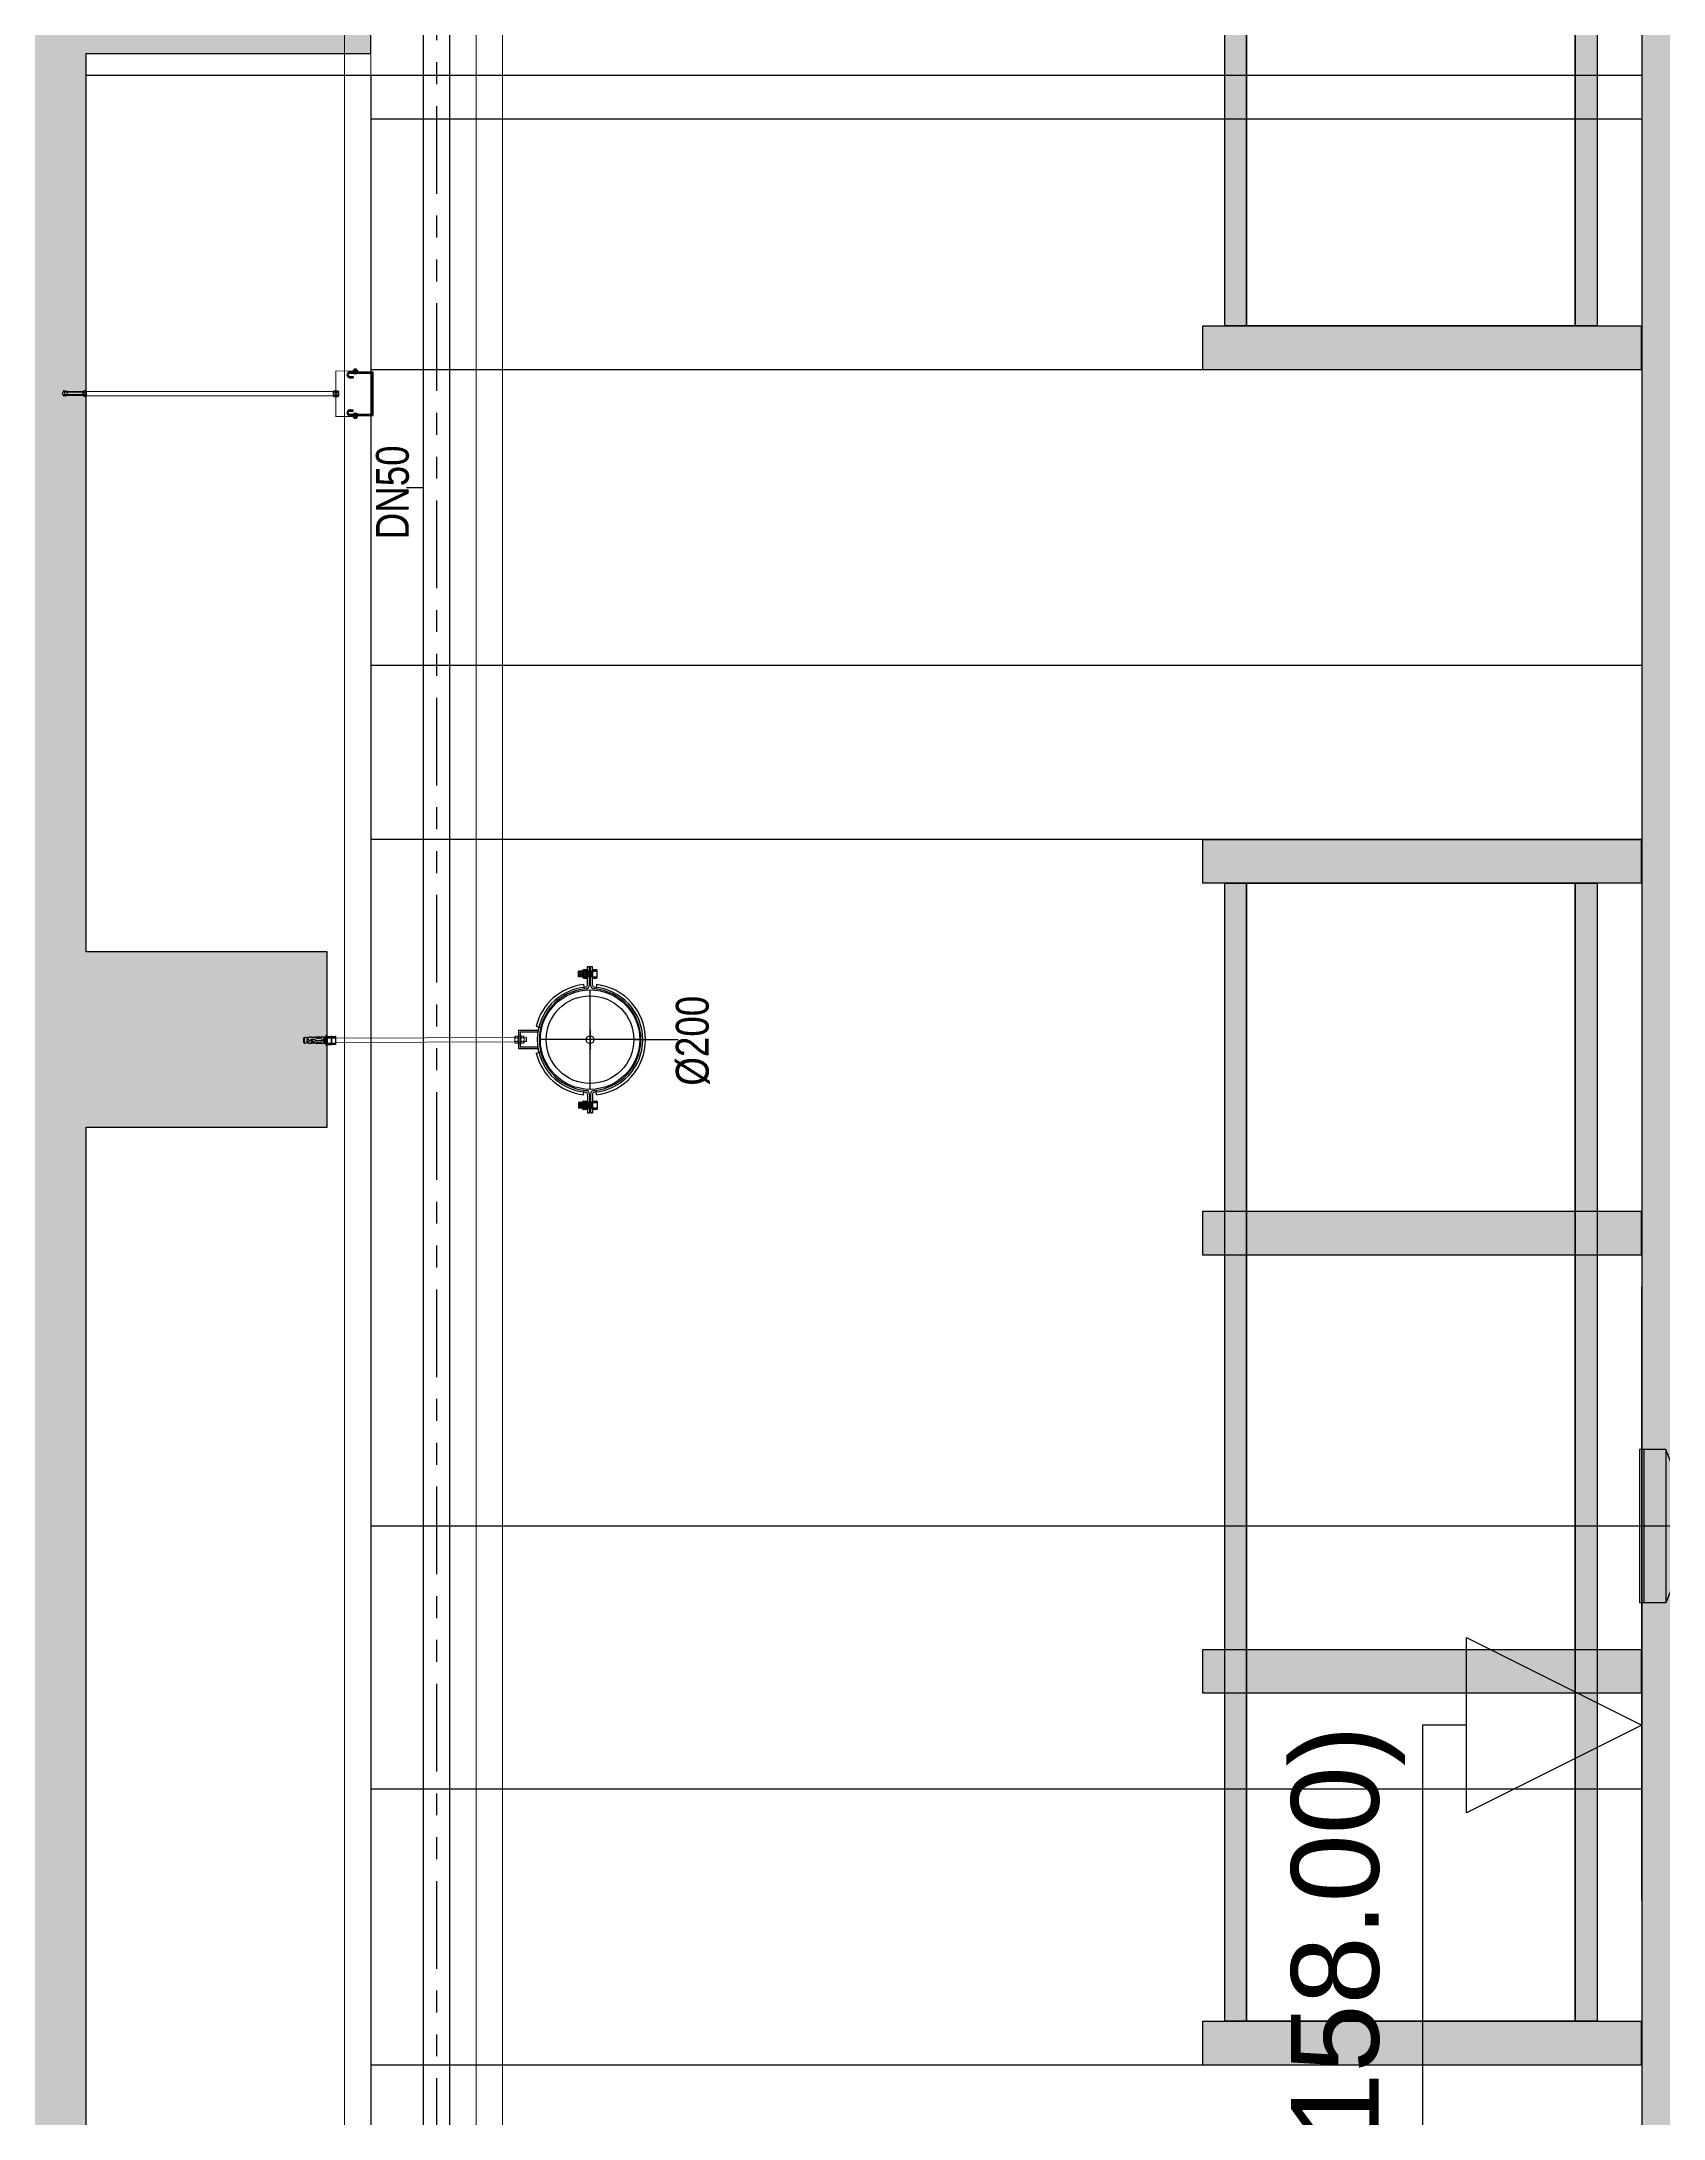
# Model space of a CAD drawing. Header units: millimetres. Extents: x -379292 to 1221486, y 92049 to 447512.
# Drawn here: x -33176 to -29475, y 131857 to 136596 of the extents above; entities that cross this region are included whole.
import ezdxf
from ezdxf.enums import TextEntityAlignment as Align

# ---------------------------------------------------------------- set-up
doc = ezdxf.new("R2010")
doc.units = ezdxf.units.MM
for name, pattern in [('ACISOTGB', [9, 4, -1, 1, -1, 1, -1]), ('CENTER', [2, 1.25, -0.25, 0.25, -0.25]), ('CENTRE', [50.8, 31.75, -6.35, 6.35, -6.35]), ('DASHDOT', [25.4, 12.7, -6.35, 0, -6.35]), ('SOGUKSU1', [72, 60, -6, 0, -6])]:
    doc.linetypes.add(name, pattern=pattern)
for name, color, linetype in [('05_CONCRETE', 6, 'Continuous'), ('05_CONCRETE VIEW', 142, 'Continuous'), ('05_HATCH CONCRETE', 141, 'Continuous'), ('05_SECTION LEVEL', 2, 'Continuous'), ('05_VIEW 2', 2, 'Continuous'), ('1-PISSU-BORUSU', 6, 'PIS'), ('E-CT-TEXT', 7, 'Continuous'), ('INKA', 142, 'Continuous'), ('M_YANGIN_SPR_ CAP', 7, 'Continuous'), ('OZD_TAVA', 50, 'Continuous')]:
    doc.layers.add(name, color=color, linetype=linetype)
for name, color, linetype, lineweight in [('1-MIMARI', 8, 'Continuous', 9), ('1-YANGIN BORUSU-2', 5, 'SOGUKSU1', 30), ('1-YANGIN BORUSU-3', 1, 'SOGUKSU1', 30), ('e_kesit_cizgisi', 7, 'Continuous', 9)]:
    doc.layers.add(name, color=color, linetype=linetype, lineweight=lineweight)
doc.styles.add('cagdas', font='arial.ttf', dxfattribs={"width": 0.8, "height": 20})
doc.styles.add('DOA.ARIAL', font='arial.ttf')
doc.styles.get("Standard").update_dxf_attribs({"font": 'segoeuil.ttf'})
doc.styles.add('YAZI-3', font='arial.ttf', dxfattribs={"height": 3})
doc.linetypes.add('PIS', pattern='A,2.5,-0.09,[")",Standard,S=0.1,R=0,X=0,Y=-0.05],-0.035', length=2.625)
doc.linetypes.add('ZIGZAG', pattern='A,0.0001,-0.2,[131,ltypeshp.shx,S=0.2,R=0,X=-0.2,Y=0],-0.4,[131,ltypeshp.shx,S=0.2,R=180,X=0.2,Y=0],-0.2', length=0.8001)
pattern_1 = [(225, (-8686.666, 32930.851), (6.735192, -6.735192), []), (225, (-8693.402, 32930.851), (6.735192, -6.735192), [4.7625, -2.38125])]

# ---------------------------------------------------------------- blocks, each defined once
blk = doc.blocks.new('202_KorkulukGorDikme')
at = {"ltscale": 25}
h = blk.add_hatch(color=253, dxfattribs=at)
h.dxf.hatch_style = 1
h.paths.add_polyline_path([(-50, 0), (-50, 1000), (50, 1000), (50, 0)])
at = {"color": 0, "linetype": 'ByBlock', "ltscale": 25}
blk.add_lwpolyline([(-50, 0), (-50, 1000), (50, 1000), (50, 0)], close=True, dxfattribs=at)
blk = doc.blocks.new('*U1067')
at = {"ltscale": 25}
h = blk.add_hatch(color=253, dxfattribs=at)
h.dxf.hatch_style = 1
h.paths.add_polyline_path([(100, 950), (3169.1, 950), (3169.1, 900), (100, 900)])
h = blk.add_hatch(color=253, dxfattribs=at)
h.dxf.hatch_style = 1
h.paths.add_polyline_path([(100, 150), (3169.1, 150), (3169.1, 100), (100, 100)])
at = {"color": 0, "linetype": 'ByBlock', "ltscale": 25}
for points in [[(100, 950), (3169.1, 950), (3169.1, 900), (100, 900)], [(100, 150), (3169.1, 150), (3169.1, 100), (100, 100)]]:
    blk.add_lwpolyline(points, close=True, dxfattribs=at)
at = {"color": 0}
blk.add_lwpolyline([(100, 900), (3169.1, 900), (3169.1, 150), (100, 150)], close=True, dxfattribs=at)
at = {"ltscale": 25}
for p in [(50, 0), (1134.5, 0), (2134.5, 0), (3219.1, 0)]:
    blk.add_blockref('202_KorkulukGorDikme', p, dxfattribs=at)
blk = doc.blocks.new('*U1068')
at = {"ltscale": 25}
h = blk.add_hatch(color=253, dxfattribs=at)
h.dxf.hatch_style = 1
h.paths.add_polyline_path([(100, 950), (2696.8, 950), (2696.8, 900), (100, 900)])
h = blk.add_hatch(color=253, dxfattribs=at)
h.dxf.hatch_style = 1
h.paths.add_polyline_path([(100, 150), (2696.8, 150), (2696.8, 100), (100, 100)])
at = {"color": 0, "linetype": 'ByBlock', "ltscale": 25}
for points in [[(100, 950), (2696.8, 950), (2696.8, 900), (100, 900)], [(100, 150), (2696.8, 150), (2696.8, 100), (100, 100)]]:
    blk.add_lwpolyline(points, close=True, dxfattribs=at)
at = {"color": 0}
blk.add_lwpolyline([(100, 900), (2696.8, 900), (2696.8, 150), (100, 150)], close=True, dxfattribs=at)
at = {"ltscale": 25}
for p in [(50, 0), (898.4, 0), (1898.4, 0), (2746.8, 0)]:
    blk.add_blockref('202_KorkulukGorDikme', p, dxfattribs=at)
blk = doc.blocks.new('1KESIT KOT1')
at = {"layer": '05_SECTION LEVEL', "color": 2}
for p, q in [((10, 4), (10, 5)), ((10, 5), (26, 5)), ((14, 0), (0, 0))]:
    blk.add_line(p, q, dxfattribs=at)
blk.add_lwpolyline([(10, 0), (12, 4), (8, 4)], close=True, dxfattribs=at)
at = {"layer": '05_SECTION LEVEL', "style": 'YAZI-3'}
blk.add_attdef('+00.000', (10, 6), '', height=2, dxfattribs=at)
blk = doc.blocks.new('A$C6a8db8d0')
at = {"layer": '05_HATCH CONCRETE', "ltscale": 25, "transparency": 33554671}
h = blk.add_hatch(dxfattribs=at)
h.set_pattern_fill('ANSI33', color=256, scale=1.5, angle=180)
h.set_pattern_definition(pattern_1)
h.paths.add_polyline_path([(-8625, 1080), (-8625, 1145), (-8270, 1145), (-8270, 1080), (-8220, 1080), (-8220, 1145), (-8015, 1145), (-8015, 1090), (-7975, 1090), (-7975, 1145), (-7715, 1145), (-7715, 1090), (-7675, 1090), (-7675, 1145), (-7470, 1145), (-7470, 1080), (-7420, 1080), (-7420, 1145), (-7215, 1145), (-7215, 1090), (-7175, 1090), (-7175, 1145), (-6915, 1145), (-6915, 1090), (-6875, 1090), (-6875, 1145), (-6670, 1145), (-6670, 1080), (-6620, 1080), (-6620, 1145), (-6415, 1145), (-6415, 1090), (-6375, 1090), (-6375, 1145), (-6115, 1145), (-6115, 1090), (-6075, 1090), (-6075, 1145), (-5870, 1145), (-5870, 1080), (-5820, 1080), (-5820, 1145), (-5615, 1145), (-5615, 1090), (-5575, 1090), (-5575, 1145), (-5315, 1145), (-5315, 1090), (-5275, 1090), (-5275, 1145), (-5070, 1145), (-5070, 1080), (-5020, 1080), (-5020, 1145), (-4815, 1145), (-4815, 1090), (-4775, 1090), (-4775, 1145), (-4515, 1145), (-4515, 1090), (-4475, 1090), (-4475, 1145), (-4270, 1145), (-4270, 1080), (-4220, 1080), (-4220, 1145), (-4015, 1145), (-4015, 1090), (-3975, 1090), (-3975, 1145), (-3715, 1145), (-3715, 1090), (-3675, 1090), (-3675, 1145), (-3470, 1145), (-3470, 1080), (-3420, 1080), (-3420, 1145), (-3215, 1145), (-3215, 1090), (-3175, 1090), (-3175, 1145), (-2915, 1145), (-2915, 1090), (-2875, 1090), (-2875, 1145), (-2670, 1145), (-2670, 1080), (-2620, 1080), (-2620, 1145), (-2415, 1145), (-2415, 1090), (-2375, 1090), (-2375, 1145), (-2205, 1145), (-2205, 1090), (-2165, 1090), (-2165, 1145), (-1955, 1145), (-1955, 1080), (-1905, 1080), (-1905, 1160), (-8655, 1160), (-8655, 1180), (-8675, 1180), (-8675, 1080)])
h = blk.add_hatch(dxfattribs=at)
h.set_pattern_fill('ANSI33', color=256, scale=1.5, angle=180)
h.set_pattern_definition(pattern_1)
h.paths.add_polyline_path([(-8675, 790), (-8675, 420), (-8725, 420), (-8725, 370), (9165, 370), (9165, 420), (9115, 420), (9115, 810), (9095, 810), (9095, 790), (5815, 790), (5815, 810), (5795, 810), (5795, 790), (-1895, 790), (-1895, 710), (-1845, 710), (-1845, 775), (-1635, 775), (-1635, 720), (-1595, 720), (-1595, 775), (-1335, 775), (-1335, 720), (-1295, 720), (-1295, 775), (-1090, 775), (-1090, 710), (-1040, 710), (-1040, 775), (-835, 775), (-835, 720), (-795, 720), (-795, 775), (-535, 775), (-535, 720), (-495, 720), (-495, 775), (-290, 775), (-290, 710), (-240, 710), (-240, 775), (-35, 775), (-35, 720), (5, 720), (5, 775), (265, 775), (265, 720), (305, 720), (305, 775), (510, 775), (510, 710), (560, 710), (560, 775), (765, 775), (765, 720), (805, 720), (805, 775), (1065, 775), (1065, 720), (1105, 720), (1105, 775), (1310, 775), (1310, 710), (1360, 710), (1360, 775), (1565, 775), (1565, 720), (1605, 720), (1605, 775), (1865, 775), (1865, 720), (1905, 720), (1905, 775), (2110, 775), (2110, 710), (2160, 710), (2160, 775), (2365, 775), (2365, 720), (2405, 720), (2405, 775), (2665, 775), (2665, 720), (2705, 720), (2705, 775), (2910, 775), (2910, 710), (2960, 710), (2960, 775), (3165, 775), (3165, 720), (3205, 720), (3205, 775), (3465, 775), (3465, 720), (3505, 720), (3505, 775), (3710, 775), (3710, 710), (3760, 710), (3760, 775), (3965, 775), (3965, 720), (4005, 720), (4005, 775), (4265, 775), (4265, 720), (4305, 720), (4305, 775), (4510, 775), (4510, 710), (4560, 710), (4560, 775), (4765, 775), (4765, 720), (4805, 720), (4805, 775), (5065, 775), (5065, 720), (5105, 720), (5105, 775), (5310, 775), (5310, 710), (5360, 710), (5360, 775), (5540, 775), (5540, 720), (5580, 720), (5580, 775), (5760, 775), (5760, 710), (5810, 710), (5810, 775), (6110, 775), (6110, 710), (6160, 710), (6160, 775), (6365, 775), (6365, 720), (6405, 720), (6405, 775), (6665, 775), (6665, 720), (6705, 720), (6705, 775), (6910, 775), (6910, 710), (6960, 710), (6960, 775), (7165, 775), (7165, 720), (7205, 720), (7205, 775), (7465, 775), (7465, 720), (7505, 720), (7505, 775), (7710, 775), (7710, 710), (7760, 710), (7760, 775), (7965, 775), (7965, 720), (8005, 720), (8005, 775), (8265, 775), (8265, 720), (8305, 720), (8305, 775), (8510, 775), (8510, 710), (8560, 710), (8560, 775), (8790, 775), (8790, 720), (8830, 720), (8830, 775), (9085, 775), (9085, 420), (-8645, 420), (-8645, 775), (-8270, 775), (-8270, 710), (-8220, 710), (-8220, 775), (-8015, 775), (-8015, 720), (-7975, 720), (-7975, 775), (-7715, 775), (-7715, 720), (-7675, 720), (-7675, 775), (-7470, 775), (-7470, 710), (-7420, 710), (-7420, 775), (-7215, 775), (-7215, 720), (-7175, 720), (-7175, 775), (-6915, 775), (-6915, 720), (-6875, 720), (-6875, 775), (-6670, 775), (-6670, 710), (-6620, 710), (-6620, 775), (-6415, 775), (-6415, 720), (-6375, 720), (-6375, 775), (-6115, 775), (-6115, 720), (-6075, 720), (-6075, 775), (-5870, 775), (-5870, 710), (-5820, 710), (-5820, 775), (-5615, 775), (-5615, 720), (-5575, 720), (-5575, 775), (-5315, 775), (-5315, 720), (-5275, 720), (-5275, 775), (-5070, 775), (-5070, 710), (-5020, 710), (-5020, 775), (-4815, 775), (-4815, 720), (-4775, 720), (-4775, 775), (-4515, 775), (-4515, 720), (-4475, 720), (-4475, 775), (-4270, 775), (-4270, 710), (-4220, 710), (-4220, 775), (-4015, 775), (-4015, 720), (-3975, 720), (-3975, 775), (-3715, 775), (-3715, 720), (-3675, 720), (-3675, 775), (-3470, 775), (-3470, 710), (-3420, 710), (-3420, 775), (-3215, 775), (-3215, 720), (-3175, 720), (-3175, 775), (-2915, 775), (-2915, 720), (-2875, 720), (-2875, 775), (-2670, 775), (-2670, 710), (-2620, 710), (-2620, 775), (-2435, 775), (-2435, 720), (-2395, 720), (-2395, 775), (-2175, 775), (-2175, 720), (-2135, 720), (-2135, 775), (-1955, 775), (-1955, 710), (-1905, 710), (-1905, 790)])
at = {"layer": '05_CONCRETE'}
for points in [[(-6075, 1145), (-5870, 1145), (-5870, 1080), (-5820, 1080), (-5820, 1145), (-5615, 1145), (-5615, 1090), (-5575, 1090), (-5575, 1145), (-5315, 1145), (-5315, 1090), (-5275, 1090), (-5275, 1145), (-5070, 1145), (-5070, 1080), (-5020, 1080), (-5020, 1145), (-4815, 1145), (-4815, 1090), (-4775, 1090), (-4775, 1145), (-4515, 1145)], [(-1905, 790), (-8675, 790), (-8675, 420), (-8725, 420), (-8725, 370), (9165, 370)]]:
    blk.add_lwpolyline(points, dxfattribs=at)
at = {"layer": '05_CONCRETE VIEW', "ltscale": 20, "flags": 128}
for points in [[(-5075, 790), (-5075, 1145)], [(-5075, 1080), (-5815, 1080)]]:
    blk.add_lwpolyline(points, dxfattribs=at)
at = {"layer": '05_CONCRETE VIEW', "color": 250, "ltscale": 25}
for points in [[(-5528.99, 790.15), (-5528.99, 1080)], [(-5249.31, 790.15), (-5249.31, 1080)], [(-5209.61, 790.15), (-5209.61, 1080)], [(-5142.13, 790.15), (-5142.13, 1080)]]:
    blk.add_lwpolyline(points, dxfattribs=at)
at = {"layer": '05_CONCRETE VIEW', "color": 252, "ltscale": 20, "flags": 128}
for points in [[(-5466, 790), (-5466, 1080)], [(-5406, 790), (-5406, 1080)]]:
    blk.add_lwpolyline(points, dxfattribs=at)
at = {"layer": '05_CONCRETE VIEW', "color": 252, "ltscale": 25}
for points in [[(-5466, 790.15), (-5466, 1080)], [(-5406, 790.15), (-5406, 1080)], [(-5085, 790.15), (-5085, 1080)]]:
    blk.add_lwpolyline(points, dxfattribs=at)
at = {"layer": '05_SECTION LEVEL', "color": 7}
ref = blk.add_blockref('1KESIT KOT1', (-5351.39, 790), dxfattribs=dict(at, xscale=-10, yscale=10, zscale=10))
ref.add_attrib('+00.000', '%%P0.000 (1158.00)', (-5664.07, 850), dxfattribs={"height": 20, "style": 'YAZI-3'})
at = {"layer": '05_VIEW 2', "ltscale": 25, "xscale": 0.1, "yscale": 0.1, "zscale": 0.1}
for name, p in [('*U1068', (-5528.99, 790.15)), ('*U1067', (-5142.13, 790.15))]:
    blk.add_blockref(name, p, dxfattribs=at)
blk = doc.blocks.new('A$C126178c8')
at = {"layer": '1-YANGIN BORUSU-2', "color": 30, "ltscale": 25}
for p, q in [((-12, 17.5), (-12, -17.5)), ((-6, 17.5), (-12, 17.5)), ((-11, 17.5), (-11, -17.5)), ((-1, 5), (-6, 17.5)), ((-6, 17.5), (-6, -17.5)), ((-1, 5), (0, 5)), ((-1, 5), (-1, -5)), ((0, 5), (0, -5)), ((-1, -5), (-6, -17.5)), ((-1, -5), (0, -5)), ((-6, -17.5), (-12, -17.5))]:
    blk.add_line(p, q, dxfattribs=at)
blk = doc.blocks.new('A$Cdf426c59')
at = {"layer": '1-PISSU-BORUSU', "color": 1, "linetype": 'DASHDOT', "ltscale": 7.5}
for p, q in [((0, -5.67), (0, 5.67)), ((5.67, 0), (-5.67, 0))]:
    blk.add_line(p, q, dxfattribs=at)
at = {"layer": '1-PISSU-BORUSU', "color": 1, "linetype": 'Continuous'}
blk.add_circle((0, 0), 5.67, dxfattribs=at)
at = {"layer": '1-PISSU-BORUSU', "linetype": 'Continuous'}
blk.add_circle((0, 0), 5, dxfattribs=at)
blk = doc.blocks.new('INKA M12 SOMUN')
at = {"layer": 'INKA', "linetype": 'Continuous'}
for p, q in [((4150.36, 639.91), (4150.36, 640.71)), ((4150.46, 640.81), (4152.06, 640.81)), ((4152.06, 639.81), (4150.46, 639.81)), ((4150.66, 639.81), (4150.66, 640.81)), ((4151.86, 640.81), (4151.86, 639.81)), ((4152.16, 640.71), (4152.16, 639.91))]:
    blk.add_line(p, q, dxfattribs=at)
at = {"layer": 'INKA', "linetype": 'ZIGZAG', "ltscale": 0.1}
for p, q in [((4150.66, 639.81), (4150.66, 640.81)), ((4151.86, 639.81), (4151.86, 640.81))]:
    blk.add_line(p, q, dxfattribs=at)
at = {"layer": 'INKA', "linetype": 'Continuous'}
for centre, start, end in [((4150.46, 640.71), 90, 180), ((4150.46, 639.91), 180, 270), ((4152.06, 640.71), 0, 90), ((4152.06, 639.91), 270, 0)]:
    blk.add_arc(centre, 0.1, start, end, dxfattribs=at)
at = {"style": 'cagdas'}
for p in [(4150.49, 640), (4151.99, 640)]:
    blk.add_text('INKA M12 SOMUN', height=0.0525, rotation=90, dxfattribs=at).set_placement(p, align=Align.TOP_LEFT)
blk = doc.blocks.new('PULM12')
at = {"layer": 'INKA', "linetype": 'Continuous'}
for p, q in [((4155.66, 1097.83), (4155.66, 1097.58)), ((4155.66, 1097.83), (4158.06, 1097.83)), ((4155.66, 1097.58), (4158.06, 1097.58)), ((4156.26, 1097.83), (4156.26, 1097.58)), ((4157.46, 1097.83), (4157.46, 1097.58)), ((4158.06, 1097.83), (4158.06, 1097.58))]:
    blk.add_line(p, q, dxfattribs=at)
at = {"style": 'cagdas'}
for p in [(4155.78, 1097.73), (4157.59, 1097.73)]:
    blk.add_text('INKA M12 PUL', height=0.039, dxfattribs=at).set_placement(p, align=Align.TOP_LEFT)
blk = doc.blocks.new('A$Ca5a3e651')
at = {"layer": 'INKA', "linetype": 'Continuous'}
h = blk.add_hatch(dxfattribs=at)
h.set_pattern_fill('ACAD_ISO10W100', color=256, scale=0.021111, angle=-90, style=0)
h.set_pattern_definition([(90, (413.14908, -104.13396), (0.105555556, -2e-17), [0.253333333, -0.063333333, 0.010555556, -0.063333333])])
h.paths.add_polyline_path([(0.55, 15.62), (0.55, 14.36), (-2.61, 14.36), (-2.61, 15.62)])
h = blk.add_hatch(dxfattribs=at)
h.set_pattern_fill('ACAD_ISO10W100', color=256, scale=0.021111, angle=-90, style=0)
h.set_pattern_definition([(270, (413.14908, 104.13396), (0.105555556, -2e-17), [0.253333333, -0.063333333, 0.010555556, -0.063333333])])
h.paths.add_polyline_path([(0.55, -15.62), (0.55, -14.36), (-2.61, -14.36), (-2.61, -15.62)])
at = {"layer": 'INKA'}
for p, q in [((-2.61, 14.36), (-2.61, 15.62)), ((0.55, 15.62), (-2.61, 15.62)), ((0.55, 14.36), (-2.61, 14.36)), ((-0.55, 16.68), (-0.13, 16.68)), ((-0.55, 12.42), (-0.55, 16.68)), ((-0.13, 12.42), (-0.13, 16.68)), ((0.13, 12.42), (0.13, 16.68)), ((0.13, 16.68), (0.55, 16.68)), ((0.55, 12.42), (0.55, 16.68)), ((-1.5, 12.58), (-1.37, 11.53)), ((1.5, 12.58), (1.37, 11.53)), ((-11.85, 2.11), (-16.36, 2.11)), ((-16.36, 2.11), (-16.36, -2.11)), ((-15.94, 1.69), (-15.94, -1.69)), ((-11.91, 1.69), (-15.94, 1.69)), ((-12.29, 3.06), (-11.27, 2.8)), ((2.22, 0), (-2.22, 0)), ((0, 2.22), (0, -2.22)), ((-11.85, -2.11), (-16.36, -2.11)), ((-11.91, -1.69), (-15.94, -1.69)), ((-12.29, -3.06), (-11.27, -2.8)), ((-1.5, -12.58), (-1.37, -11.53)), ((-0.55, -12.42), (-0.55, -16.68)), ((-0.13, -12.42), (-0.13, -16.68)), ((0.13, -12.42), (0.13, -16.68)), ((0.55, -12.42), (0.55, -16.68)), ((1.5, -12.58), (1.37, -11.53)), ((0.55, -14.36), (-2.61, -14.36)), ((-2.61, -14.36), (-2.61, -15.62)), ((0.55, -15.62), (-2.61, -15.62)), ((-0.55, -16.68), (-0.13, -16.68)), ((0.13, -16.68), (0.55, -16.68))]:
    blk.add_line(p, q, dxfattribs=at)
blk.add_circle((0, 0), 0.886, dxfattribs=at)
for centre, radius, start, end in [((0, 0), 12.67, 96.7854, 166.0366), ((0, 0), 12.03, 94.496, 265.504), ((0, 0), 11.61, 94.496, 265.504), ((-0.98, 12.42), 0.422, 274.496, 0), ((-0.98, 12.42), 0.844, 274.496, 0), ((0.98, 12.42), 0.844, 180, 265.504), ((0.98, 12.42), 0.422, 180, 265.504), ((0, 0), 11.61, 274.496, 85.504), ((0, 0), 12.03, 274.496, 85.504), ((0, 0), 12.67, 276.7854, 83.2146), ((0, 0), 12.67, 193.9634, 263.2146), ((-0.98, -12.42), 0.422, 0, 85.504), ((-0.98, -12.42), 0.844, 0, 85.504), ((0.98, -12.42), 0.844, 94.496, 180), ((0.98, -12.42), 0.422, 94.496, 180)]:
    blk.add_arc(centre, radius, start, end, dxfattribs=at)
at = {"layer": '1-PISSU-BORUSU', "color": 6, "xscale": 2, "yscale": 2, "zscale": 2}
blk.add_blockref('A$Cdf426c59', (0, 0), dxfattribs=at)
at = {"layer": 'INKA', "linetype": 'Continuous', "yscale": 1.055555555555556, "zscale": 1.055555555555556, "rotation": 270}
for name, p, xscale in [('INKA M12 SOMUN', (-676.97, -4366.9), -1.055555555555556), ('PULM12', (-1158.69, -4372.81), -1.055555555555556), ('INKA M12 SOMUN', (-674.8, -4366.9), -1.055555555555556), ('INKA M12 SOMUN', (-676.97, 4366.9), 1.055555555555556), ('PULM12', (-1158.69, 4372.81), 1.055555555555556), ('INKA M12 SOMUN', (-674.8, 4366.9), 1.055555555555556)]:
    blk.add_blockref(name, p, dxfattribs=dict(at, xscale=xscale))
blk = doc.blocks.new('smn')
for p, q in [((-0.8, 0.55), (-0.65, 0.64)), ((-0.8, 0.55), (-0.8, 0.09)), ((-0.8, 0.09), (-0.65, 0)), ((0.65, 0.64), (-0.65, 0.64)), ((0.65, 0), (-0.65, 0)), ((-0.4, 0.55), (-0.4, 0.09)), ((0.4, 0.55), (0.4, 0.09)), ((0.8, 0.55), (0.65, 0.64)), ((0.8, 0.09), (0.65, 0)), ((0.8, 0.55), (0.8, 0.09))]:
    blk.add_line(p, q)
for centre, radius, start, end in [((-0.65, 0.24), 0.404, 51.78679, 90), ((-0.65, 0.4), 0.404, 270, 308.21321), ((0, -0.33), 0.967, 65.5673, 114.4327), ((0, 0.97), 0.967, 245.5673, 294.4327), ((0.65, 0.24), 0.404, 90, 128.21321), ((0.65, 0.4), 0.404, 231.78679, 270)]:
    blk.add_arc(centre, radius, start, end)
blk = doc.blocks.new('A$C23387eba')
h = blk.add_hatch()
h.set_pattern_fill('ANSI31', color=241, scale=1500, style=0)
h.set_pattern_definition([(315, (-421266.87, 1258294.907), (10.60660172, 10.60660172), [])])
h.paths.add_polyline_path([(44, 395), (64, 506), (57, 516), (53, 516), (32, 396), (32, 68), (44, 68)])
h.paths.add_polyline_path([(-44, 68), (-32, 68), (-32, 396), (-53, 516), (-57, 516), (-64, 506), (-44, 395)])
h = blk.add_hatch()
h.set_pattern_fill('ANSI31', color=241, scale=1000, angle=90, style=0)
h.set_pattern_definition([(45, (-421266.87, 1258294.907), (-7.07106781, 7.07106781), [])])
edge = h.paths.add_edge_path()
edge.add_line((-26, 496), (-35, 496))
edge.add_ellipse((-35, 484), major_axis=(-8.49, 8.49), ratio=1, start_angle=-45, end_angle=55)
edge.add_line((-47, 482), (-41, 446))
edge.add_ellipse((-29, 448), major_axis=(8.49, 8.49), ratio=1, start_angle=145, end_angle=225)
edge.add_line((-29, 436), (-26, 436))
edge.add_line((-26, 436), (-26, 496))
edge = h.paths.add_edge_path()
edge.add_line((26, 496), (35, 496))
edge.add_ellipse((35, 484), major_axis=(8.49, 8.49), ratio=1, start_angle=305, end_angle=405, ccw=False)
edge.add_line((47, 482), (41, 446))
edge.add_ellipse((29, 448), major_axis=(-8.49, 8.49), ratio=1, start_angle=135, end_angle=215, ccw=False)
edge.add_line((29, 436), (26, 436))
edge.add_line((26, 436), (26, 496))
at = {"color": 241}
for p, q in [((-64, 506, 996), (-57, 516, 996)), ((-44, 395, 996), (-64, 506, 996)), ((-57, 516, 996), (-32, 516, 996)), ((-32, 396, 996), (-53, 516, 996)), ((-41, 446, 996), (-47, 482, 996)), ((-35, 496, 996), (35, 496, 996)), ((-32, 530, 996), (-26, 536, 996)), ((-32, 496, 996), (-32, 530, 996)), ((-32, 436, 996), (-32, 496, 996)), ((-26, 536, 996), (-26, 496, 996)), ((-26, 536, 996), (26, 536, 996)), ((-26, 496, 996), (-26, 436, 996)), ((-26, 496, 996), (-26, 436, 996)), ((32, 530, 996), (26, 536, 996)), ((26, 536, 996), (26, 496, 996)), ((26, 496, 996), (26, 436, 996)), ((32, 496, 996), (32, 530, 996)), ((32, 396, 996), (53, 516, 996)), ((32, 516, 996), (57, 516, 996)), ((32, 436, 996), (32, 496, 996)), ((47, 482, 996), (41, 446, 996)), ((44, 394, 996), (64, 506, 996)), ((64, 506, 996), (57, 516, 996)), ((-44, 68, 996), (-44, 395, 996)), ((-26, 68, 996), (-44, 68, 996)), ((-26, 68, 996), (-44, 68, 996)), ((-32, 68, 996), (-32, 436, 996)), ((29, 436, 996), (-29, 436, 996)), ((-26, 436, 996), (-26, 68, 996)), ((26, 436, 996), (26, 68, 996)), ((44, 68, 996), (26, 68, 996)), ((44, 68, 996), (26, 68, 996)), ((32, 68, 996), (32, 436, 996)), ((44, 68, 996), (44, 396, 996))]:
    blk.add_line(p, q, dxfattribs=at)
at = {"color": 241, "extrusion": (0, 0, -1)}
for centre, major_axis, start_param, end_param in [((-35, 484, 996), (-8.49, 8.49), 5.323254, 7.068583), ((35, 484, 996), (8.49, 8.49), -0.785399, 0.95993), ((-29, 448, 996), (-8.49, 8.49), 3.92699, 5.323254), ((29, 448, 996), (-8.49, 8.49), 2.530727, 3.92699)]:
    blk.add_ellipse(centre, major_axis=major_axis, ratio=1, start_param=start_param, end_param=end_param, dxfattribs=at)
at = {"layer": 'E-CT-TEXT'}
for p, q in [((-52, 64), (52, 64)), ((-52, 64), (-52, 56)), ((-52, 56), (52, 56)), ((52, 64), (52, 56))]:
    blk.add_line(p, q, dxfattribs=at)
at = {"layer": 'E-CT-TEXT', "xscale": 80, "yscale": 80, "zscale": 80}
blk.add_blockref('smn', (0, 0), dxfattribs=at)
blk = doc.blocks.new('cıvata -pul')
for p, q in [((52, 59), (-52, 59)), ((-52, 59), (-52, 54)), ((52, 54), (-52, 54)), ((52, 59), (52, 54))]:
    blk.add_line(p, q)
at = {"xscale": 80, "yscale": 80, "zscale": 80}
blk.add_blockref('smn', (0, 0), dxfattribs=at)
blk = doc.blocks.new('CIVATA')
for p, q in [((-21.5, 0.1, -5674.6), (-20.1, 0.1, -5674.6)), ((-20.1, 0.1, -5674.6), (-20.1, -0.1, -5674.6)), ((-18.9, 5.9, -5674.6), (-18.5, 5.9, -5674.6)), ((-18.5, 5.9, -5674.6), (-18.5, -5.9, -5674.6)), ((-18.5, 3, -5674.6), (-7, 3, -5674.6)), ((-18.5, 3, -5674.6), (-16.7, 1.9, -1418.7)), ((-16.7, 1.9, -1418.7), (-16.7, -1.9, -1418.7)), ((-15.6, -6.7, -5674.6), (-15.6, 6.7, -5674.6)), ((-15.6, 6.7, -5674.6), (-14.9, 6.7, -5674.6)), ((-14.9, 6.7, -5674.6), (-14.9, -4.9, -5674.6)), ((-14.2, 6, -5674.6), (-14.9, 4.9, -5674.6)), ((-10.7, 6, -5674.6), (-14.2, 6, -5674.6)), ((-10.7, 3, -5674.6), (-14.2, 3, -5674.6)), ((-10.7, 6, -5674.6), (-10.1, 4.9, -5674.6)), ((-10.1, 4.9, -5674.6), (-10.1, -4.9, -5674.6)), ((-7, 3, -1418.7), (-7, -3, -1418.7)), ((-21.5, -0.1, -5674.6), (-20.1, -0.1, -5674.6)), ((-18.5, -5.9, -5674.6), (-18.9, -5.9, -5674.6)), ((-18.5, -3, -5674.6), (-16.7, -1.9, -1418.7)), ((-18.5, -3, -5674.6), (-7, -3, -5674.6)), ((-15.6, -6.7, -5674.6), (-14.9, -6.7, -5674.6)), ((-14.9, -4.6, -5674.6), (-14.9, -6.7, -5674.6)), ((-14.2, -6, -5674.6), (-14.9, -4.9, -5674.6)), ((-10.7, -3, -5674.6), (-14.2, -3, -5674.6)), ((-10.7, -6, -5674.6), (-14.2, -6, -5674.6)), ((-10.7, -6, -5674.6), (-10.1, -4.9, -5674.6))]:
    blk.add_line(p, q)
for centre, radius, start, end in [((-14.4, 0.3, -5674.6), 7.17, 129.56707, 181.67754), ((-11.8, 4.9, -5674.6), 3.03, 180, 218.21321), ((-7.6, 0, -5674.6), 7.25, 155.5673, 204.4327), ((-13.1, 4.9, -5674.6), 3.03, 321.78679, 0), ((-17.3, 0, -5674.6), 7.25, 335.5673, 24.4327), ((-14.4, -0.3, -5674.6), 7.17, 178.32246, 230.43293), ((-11.8, -4.9, -5674.6), 3.03, 141.78679, 180), ((-13.1, -4.9, -5674.6), 3.03, 0, 38.21321)]:
    blk.add_arc(centre, radius, start, end)
blk = doc.blocks.new('*U1217')
at = {"layer": 'e_kesit_cizgisi', "ltscale": 25}
blk.add_line((-0.46, -59.54), (0.57, -59.54), dxfattribs=at)
at = {"layer": 'e_kesit_cizgisi', "ltscale": 25, "const_width": 0.2, "elevation": 0.2}
for points in [[(-5.2, -121.56), (-5.2, -116.54), (0.2, -116.54)], [(5.18, -121.56), (5.18, -116.54), (-0.23, -116.54)]]:
    blk.add_lwpolyline(points, dxfattribs=at)
at = {"layer": 'OZD_TAVA', "color": 31, "true_color": 0xfecc66}
for p, q in [((-0.46, -59.54, -0.02), (-0.51, -116.54, 0.2)), ((0.57, -59.54, -0.02), (0.51, -116.54, 0.2))]:
    blk.add_line(p, q, dxfattribs=at)
at = {"layer": 'OZD_TAVA', "color": 1}
for p, q in [((-5.02, -119.87, -0.04), (-5.02, -125.06, -0.04)), ((-4.72, -119.65, -0.04), (-4.72, -124.76, -0.04)), ((-3.97, -119.65, -0.04), (-3.97, -120.49, -0.04)), ((-3.97, -120.49, -0.04), (-3.67, -120.49, -0.04)), ((-3.67, -119.87, -0.04), (-3.67, -120.49, -0.04)), ((3.64, -119.87, -0.04), (3.64, -120.49, -0.04)), ((3.94, -120.49, -0.04), (3.64, -120.49, -0.04)), ((3.94, -120.49, -0.04), (3.64, -120.49, -0.04)), ((3.94, -119.65, -0.04), (3.94, -120.49, -0.04)), ((3.94, -119.65, -0.04), (3.94, -120.49, -0.04)), ((4.68, -119.65, -0.04), (4.68, -124.76, -0.04)), ((4.98, -119.87, -0.04), (4.98, -125.06, -0.04)), ((-5.02, -125.06, -0.04), (4.99, -125.06, -0.28)), ((-4.72, -124.76, -0.04), (4.69, -124.76, -0.28))]:
    blk.add_line(p, q, dxfattribs=at)
for centre, radius, start, end in [((-4.35, -119.75, -0.04), 0.684, 349.6444, 190.3556), ((-4.35, -119.75, -0.04), 0.385, 13.8185, 166.1815), ((4.31, -119.75, -0.04), 0.684, 349.6444, 190.3556), ((4.31, -119.75, -0.04), 0.385, 13.8185, 166.1815)]:
    blk.add_arc(centre, radius, start, end, dxfattribs=at)
at = {"layer": 'E-CT-TEXT', "xscale": 0.009855724012972203, "yscale": 0.009855724012972203, "zscale": 0.009855724012972203}
for p in [(-0.01, -116.52, 0.2), (-0.01, -117.13, 0.2)]:
    blk.add_blockref('cıvata -pul', p, dxfattribs=at)
at = {"layer": 'E-CT-TEXT', "yscale": 0.08000000000000028, "zscale": 0.08000000000000028, "rotation": 180}
for p, xscale in [((-6.2, -120.98, 453.93), 0.08000000000000028), ((6.17, -120.98, 453.93), -0.08000000000000028)]:
    blk.add_blockref('CIVATA', p, dxfattribs=dict(at, xscale=xscale))
at = {"layer": 'e_kesit_cizgisi', "ltscale": 25, "xscale": 0.01, "yscale": 0.01, "zscale": 0.01}
blk.add_blockref('A$C23387eba', (0.05, -59.54), dxfattribs=at)
blk = doc.blocks.new('A$Cc4a6e48b')
at = {"color": 1, "linetype": 'ACISOTGB', "ltscale": 5}
blk.add_line((15, 1498.02), (15, 7868.31), dxfattribs=at)
at = {"color": 7, "ltscale": 0.5}
for p, q in [((-15.29, 3329.25), (-15.29, 3330.42)), ((-15.17, 3329.25), (-15.18, 3330.41)), ((-14.58, 3330.35), (-14.97, 3330.47)), ((-14.57, 3329.32), (-14.97, 3329.19)), ((-14.42, 3330.35), (-14.58, 3330.35)), ((-14.57, 3329.32), (-14.58, 3330.35)), ((-14.42, 3329.32), (-14.57, 3329.32)), ((-14.18, 3330.57), (-14.42, 3330.49)), ((-14.42, 3330.49), (-14.42, 3330.2)), ((-14.42, 3330.2), (-14.05, 3329.84)), ((-14.42, 3329.47), (-14.05, 3329.84)), ((-14.42, 3329.18), (-14.42, 3329.47)), ((-14.18, 3329.1), (-14.42, 3329.18)), ((-13.66, 3330.57), (-14.18, 3330.57)), ((-13.65, 3329.1), (-14.18, 3329.1)), ((-14.05, 3329.84), (-13.68, 3329.84)), ((-13.68, 3329.58), (-13.68, 3330.1)), ((-13.68, 3330.1), (-12.89, 3330.1)), ((-13.68, 3329.58), (-12.89, 3329.58)), ((-13.66, 3330.57), (-13.56, 3330.49)), ((-13.65, 3329.1), (-13.56, 3329.18)), ((-12.69, 3330.49), (-13.56, 3330.49)), ((-12.69, 3329.18), (-13.56, 3329.18)), ((-13.33, 3329.58), (-13.33, 3330.1)), ((-12.89, 3330.1), (-12.63, 3329.84)), ((-12.89, 3329.58), (-12.63, 3329.84)), ((-12.6, 3330.57), (-12.69, 3330.49)), ((-12.6, 3329.11), (-12.69, 3329.18)), ((-12.63, 3329.84), (-11.21, 3329.84)), ((-10.67, 3330.57), (-12.6, 3330.57)), ((-10.66, 3329.11), (-12.6, 3329.11)), ((-11.97, 3330.57), (-12.41, 3330.54)), ((-12.41, 3330.54), (-12.41, 3330.3)), ((-12.41, 3330.3), (-11.97, 3330.3)), ((-12.41, 3329.14), (-12.41, 3329.38)), ((-12.41, 3329.38), (-11.97, 3329.38)), ((-11.97, 3329.11), (-12.41, 3329.14)), ((-11.97, 3330.57), (-11.97, 3330.3)), ((-11.97, 3329.11), (-11.97, 3329.38)), ((-11.33, 3330.57), (-11.77, 3330.54)), ((-11.77, 3330.54), (-11.77, 3330.3)), ((-11.77, 3330.3), (-11.33, 3330.3)), ((-11.77, 3329.14), (-11.77, 3329.38)), ((-11.77, 3329.38), (-11.33, 3329.38)), ((-11.33, 3329.11), (-11.77, 3329.14)), ((-11.33, 3330.57), (-11.33, 3330.3)), ((-11.33, 3329.11), (-11.33, 3329.38)), ((-11.09, 3329.96), (-10.89, 3329.96)), ((-11.09, 3329.72), (-10.89, 3329.72)), ((-10.66, 3329.11), (-10.67, 3330.57)), ((-10.25, 3330.58), (-10.48, 3330.58)), ((-10.48, 3330.58), (-10.47, 3329.11)), ((-10.25, 3329.11), (-10.47, 3329.11))]:
    blk.add_line(p, q, dxfattribs=at)
at = {"color": 7}
for p, q in [((-10, 3331.03), (-10.25, 3331.03)), ((-10.25, 3328.63), (-10.25, 3331.03)), ((-10, 3328.63), (-10.25, 3328.63)), ((-10, 3328.63), (-10, 3331.03)), ((-9.92, 3330.75), (-9.09, 3330.75)), ((-9.92, 3330.44), (-9.09, 3330.44)), ((-9.91, 3329.23), (-9.09, 3329.23)), ((-9.91, 3328.92), (-9.09, 3328.92)), ((-9, 3329.08), (-9, 3330.6)), ((-8.92, 3330.75), (-8.09, 3330.75)), ((-8.92, 3330.44), (-8.09, 3330.45)), ((-8.91, 3329.23), (-8.09, 3329.23)), ((-8.91, 3328.92), (-8.09, 3328.93)), ((-8, 3329.08), (-8, 3330.6))]:
    blk.add_line(p, q, dxfattribs=at)
at = {"color": 7, "linetype": 'Continuous', "lineweight": 5}
for p, q in [((-8, 3330.33), (32.85, 3330.5)), ((-8, 3329.33), (32.85, 3329.5))]:
    blk.add_line(p, q, dxfattribs=at)
at = {"lineweight": 5}
for p, q in [((32.85, 3329.37), (32.85, 3330.63)), ((32.97, 3330.8), (33.46, 3330.8)), ((32.97, 3330.45), (33.46, 3330.45)), ((32.97, 3329.55), (33.47, 3329.55)), ((32.97, 3329.2), (33.47, 3329.2)), ((33.59, 3329.04), (33.58, 3330.96)), ((34.22, 3329.04), (34.22, 3330.96)), ((34.34, 3330.8), (34.83, 3330.81)), ((34.34, 3330.45), (34.83, 3330.45)), ((34.34, 3329.55), (34.84, 3329.55)), ((34.34, 3329.2), (34.84, 3329.2)), ((34.96, 3329.37), (34.96, 3330.63)), ((34.96, 3330.45), (35.44, 3330.46)), ((34.96, 3329.55), (35.44, 3329.55)), ((35.44, 3329.55), (35.44, 3330.46)), ((35.44, 3330.46), (35.51, 3330.38)), ((35.44, 3329.55), (35.52, 3329.63)), ((35.52, 3329.63), (35.51, 3330.38))]:
    blk.add_line(p, q, dxfattribs=at)
at = {"linetype": 'CENTRE', "lineweight": 5}
for p, q in [((33.74, 3330.96), (33.58, 3330.96)), ((33.75, 3329.04), (33.59, 3329.04)), ((34.06, 3330.96), (34.22, 3330.96)), ((34.06, 3329.04), (34.22, 3329.04))]:
    blk.add_line(p, q, dxfattribs=at)
at = {"color": 7, "linetype": 'Continuous', "lineweight": 15}
for p, q in [((33.89, 3330.7), (33.74, 3330.7)), ((33.9, 3329.28), (34.05, 3329.28))]:
    blk.add_line(p, q, dxfattribs=at)
at = {"color": 7, "ltscale": 0.5}
for centre, radius, start, end in [((-15.24, 3330.25), 0.177, 68.3179, 106.2443), ((-15.24, 3329.42), 0.177, 253.9732, 291.8996), ((-15.03, 3330.31), 0.177, 68.3179, 144.1708), ((-15.03, 3329.36), 0.177, 216.0467, 291.8996), ((-11.09, 3329.84), 0.118, 90.1087, 270.1087), ((-10.89, 3329.84), 0.118, 270.1087, 90.1087), ((-10.57, 3330.59), 0.0963, 189.0364, 351.181), ((-10.57, 3329.09), 0.0963, 9.0364, 171.181)]:
    blk.add_arc(centre, radius, start, end, dxfattribs=at)
at = {"color": 7}
for centre, radius, start, end in [((-9.83, 3330.6), 0.176, 120.364, 239.8535), ((-7.84, 3329.84), 2.16, 163.7656, 196.4519), ((-9.82, 3329.07), 0.176, 120.364, 239.8535), ((-9.18, 3330.6), 0.176, 300.364, 59.8535), ((-11.16, 3329.83), 2.16, 343.7656, 16.4519), ((-9.18, 3329.08), 0.176, 300.364, 59.8535), ((-8.83, 3330.6), 0.176, 120.364, 239.8535), ((-6.84, 3329.84), 2.16, 163.7656, 196.4519), ((-8.82, 3329.08), 0.176, 120.364, 239.8535), ((-8.18, 3330.6), 0.176, 300.364, 59.8535), ((-10.16, 3329.83), 2.16, 343.7656, 16.4519), ((-8.18, 3329.08), 0.176, 300.364, 59.8535)]:
    blk.add_arc(centre, radius, start, end, dxfattribs=at)
at = {"lineweight": 5}
for centre, radius, start, end in [((33.04, 3330.63), 0.188, 110.9308, 249.2866), ((33.76, 3330), 0.907, 150.188, 210.0295), ((33.04, 3329.37), 0.188, 110.9308, 249.2866), ((33.4, 3330.63), 0.188, 290.9308, 69.2866), ((32.68, 3330), 0.907, 330.188, 30.0295), ((33.4, 3329.37), 0.188, 290.9308, 69.2866), ((34.41, 3330.63), 0.188, 110.9308, 249.2866), ((35.13, 3330), 0.907, 150.188, 210.0295), ((34.41, 3329.37), 0.188, 110.9308, 249.2866), ((34.77, 3330.63), 0.188, 290.9308, 69.2866), ((34.05, 3330), 0.907, 330.188, 30.0295), ((34.77, 3329.37), 0.188, 290.9308, 69.2866)]:
    blk.add_arc(centre, radius, start, end, dxfattribs=at)
at = {"layer": '1-PISSU-BORUSU', "color": 1, "linetype": 'CENTER', "ltscale": 7.5}
blk.add_line((386.03, 3219, 0), (270.47, 3219, 0), dxfattribs=at)
at = {"layer": '1-YANGIN BORUSU-3', "linetype": 'ByBlock', "ltscale": 25}
for p, q in [((12, 1498.02), (12, 7868.31)), ((18, 1498.02), (18, 7868.31))]:
    blk.add_line(p, q, dxfattribs=at)
at = {"layer": 'e_kesit_cizgisi', "color": 6, "ltscale": 25}
blk.add_lwpolyline([(-6, 242), (-6, 10334.64), (0, 10334.64), (0, 242)], close=True, dxfattribs=at)
at = {"layer": 'e_kesit_cizgisi', "color": 5, "ltscale": 25}
blk.add_lwpolyline([(24, 242), (24, 7155.43), (30, 7155.43), (30, 242)], close=True, dxfattribs=at)
at = {"layer": 'M_YANGIN_SPR_ CAP', "ltscale": 0.01}
for p, q in [((8.12, 3455.99), (12, 3455.99)), ((60, 3330), (70.13, 3330))]:
    blk.add_line(p, q, dxfattribs=at)
at = {"ltscale": 25}
blk.add_blockref('A$Ca5a3e651', (50, 3330), dxfattribs=at)
at = {"layer": 'e_kesit_cizgisi', "ltscale": 25, "rotation": 90}
blk.add_blockref('*U1217', (-124.54, 3477.4, 0.16), dxfattribs=at)
at = {"layer": 'M_YANGIN_SPR_ CAP', "ltscale": 0.01, "style": 'DOA.ARIAL', "width": 0.8}
for s, p in [('DN50', (1.14, 3454.87, -15527.66)), ('%%C200', (69.58, 3329.75, -15527.66))]:
    blk.add_text(s, height=7.5, rotation=90, dxfattribs=at).set_placement(p, align=Align.TOP_CENTER)

msp = doc.modelspace()

# ---------------------------------------------------------------- block references
at = {"layer": '1-MIMARI', "ltscale": 25, "xscale": 10, "yscale": 10, "zscale": 10, "rotation": 90}
msp.add_blockref('A$C6a8db8d0', (-21624.5, 187268.8), dxfattribs=at)

# ---------------------------------------------------------------- next in the draw order: linework, layer by layer
at = {"layer": '1-PISSU-BORUSU', "color": 1, "linetype": 'CENTER', "ltscale": 7.5}
msp.add_line((-28564.2, 133208.8, 0), (-29719.8, 133208.8, 0), dxfattribs=at)

# ---------------------------------------------------------------- next in the draw order: block references
at = {"color": 30, "xscale": 10, "yscale": 10, "zscale": 10}
msp.add_blockref('A$Cc4a6e48b', (-32424.5, 101018.8), dxfattribs=at)
at = {"layer": '1-YANGIN BORUSU-2', "ltscale": 25, "xscale": 10, "yscale": 10, "zscale": 10}
msp.add_blockref('A$C126178c8', (-29409.5, 133208.8, 0), dxfattribs=at)

doc.saveas('drawing.dxf')
